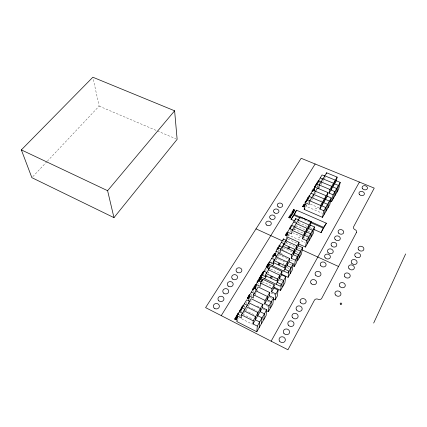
<?xml version="1.0" encoding="UTF-8"?>
<svg xmlns="http://www.w3.org/2000/svg" width="427" height="427" viewBox="0 0 427 427"><rect width="100%" height="100%" fill="white"/><g stroke="black" fill="none" stroke-linecap="round" stroke-linejoin="round"><path stroke-width="0.32" stroke-dasharray="2.13 1.6" d="M239.328 316.295L239.424 313.722M241.751 311.662L241.805 310.365M243.876 311.416L243.753 313.936L244.655 312.425M244.127 307.702L244.223 305.748M246.486 303.773L246.598 301.809M251.151 296.012L251.284 294.022M250.927 301.932L251.012 300.651M253.483 291.78L253.569 290.579M255.613 294.091L255.81 291.492M258.047 284.195L258.143 282.978M263.646 274.881L263.758 273.648M265.856 271.204L266.037 269.352M268.236 272.042L268.119 273.157L269.389 271.038M271.102 264.019L271.439 260.886M273.456 258.559L273.595 257.305M275.874 259.733L276.007 258.597M277.961 256.691L278.169 254.978M278.532 251.642L278.842 249.096M288.903 233.868L288.721 235.16L305.011 242.515M290.728 231.813L290.915 230.511M293.717 229.881L293.893 228.707M295.831 225.904L295.655 227.084L296.658 225.408M306.378 204.421L306.074 206.241L322.518 213.345M307.952 203.103L308.267 201.272M317.288 187.111L317.629 185.265M319.097 184.101L319.439 182.249M319.556 181.63L319.898 179.772M321.008 180.493L321.243 179.255M321.195 200.674L320.789 200.199M309.031 198.491L309.047 198.16M246.16 309.906L247.868 307.045M248.551 305.903L250.249 303.069M254.609 295.767L256.606 292.431M256.937 291.876L257.924 290.216M261.527 284.195L262.504 282.562M266.208 276.365L267.163 274.758M275.805 260.299L277.038 258.234M282.226 249.549L283.021 248.226M285.684 243.769L286.576 242.274M293.968 229.907L294.977 228.215M297.993 223.172L298.991 221.501M311.731 200.183L312.361 199.126M313.306 197.541L314.245 195.966M315.5 193.879L316.119 192.833M321.051 184.587L321.963 183.06M322.871 181.534L323.479 180.525M324.387 179.009L325.283 177.499M236.873 321.59L238.976 318.083M239.958 316.444L240.641 315.307M251.348 297.459L252.33 295.82M279.05 251.284L279.642 250.291M288.049 236.286L290.061 232.928M305.438 207.292L307.013 204.672M317.474 187.229L318.078 186.225M291.913 226.785L292.127 226.433M244.335 305.972L243.966 306.581M283.25 263.71L283.912 263.63L283.87 264.201M32.772 176.698L46.863 161.71M47.317 161.225L99.123 106.115L93.139 78.515M275.431 278.671L274.748 278.601M282.343 265.364L282.178 265.781M99.123 106.115L175.903 138.823M310.386 204.143L318.889 207.805M300.683 218.213L309.762 222.2M294.865 221.005L296.071 221.538M298.489 222.611L307.557 226.62M309.97 227.687L312.388 228.76M295.9 225.723L305.476 229.982M307.872 231.05L310.269 232.112M293.925 229.027L302.924 233.051M306.527 234.663L308.326 235.464M292.532 232.624L302.161 236.948M302.764 237.22L306.976 239.115M287.91 239.083L297.587 243.475M283.453 241.383L285.263 242.205M285.866 242.483L294.908 246.603M298.526 248.252L300.336 249.08M296.157 251.562L298.516 252.645M283.282 247.783L292.602 252.063M282.311 249.619L286.448 251.524M280.822 253.376L284.377 255.02M278.591 254.572L287.488 258.703M290.456 260.08L294.016 261.73M277.08 258.367L278.868 259.2M279.461 259.477L285.407 262.253M289.57 264.196L291.358 265.028M286.891 267.51L289.276 268.626M270.675 269.09L279.669 273.349M279.461 280.293L281.868 281.441M262.375 281.601L272.357 286.416M270.814 292.933L274.94 294.94M269.773 297.325L272.138 298.478M267.537 301.174L269.907 302.337M262.904 303.88L267.66 306.228M268.252 306.522L270.035 307.403M257.049 306.004L258.837 306.89M263.011 308.967L264.799 309.853M248.119 306.613L252.757 308.929M253.339 309.217L257.396 311.246M245.194 310.242L254.497 314.918M242.83 314.192L252.741 319.199M241.618 318.766L252.143 324.114M315.724 208.461C316.364 209.716 316.813 207.549 315.724 208.461M299.46 237.62C298.649 238.81 298.478 236.441 299.46 237.62"/><path stroke-width="0.64" d="M237.054 315.836L236.873 321.59L256.808 331.774L266.096 315.596L266.731 309.778L262.44 307.648L262.749 304.462L251.135 298.719L241.458 314.875L241.319 318.003L237.054 315.836L246.705 299.839L249.87 301.409M248.749 301.2L249.069 295.922L253.739 288.172L256.728 289.634M248.669 303.987L248.749 302.711L260.39 308.502L260.102 311.667L264.404 313.813L263.801 319.588M265.989 310.445L268.369 311.63L269.042 305.78L264.761 303.666L269.346 295.794L269.709 292.548L258.196 286.944L253.51 294.763L253.275 297.998L249.069 295.922M256.808 331.774L257.305 326.116L252.965 323.917L253.2 320.816L262.749 304.462M255.682 289.18L256.051 284.345L258.34 280.55L261.313 281.985M273.317 299.06L275.089 299.925L275.853 293.963L271.609 291.903L273.856 288.044L274.257 284.761L262.802 279.253L260.507 283.085L260.224 286.373L256.051 284.345M261.201 281.035L261.58 276.749M262.685 280.576L262.802 279.253M259.157 327.68L259.691 321.985L255.362 319.796L255.618 316.674L243.908 310.787M264.761 278.778L265.888 276.899L265.994 275.783M261.489 323.618L262.055 317.88L257.743 315.713L258.015 312.569L246.336 306.73M264.761 303.666L265.087 300.459L269.709 292.548M268.877 268.236L269.33 263.875M272.538 265.765L273.632 263.939L274.017 260.545L285.311 265.834L284.83 269.202L289.004 271.166L288.065 277.326L281.468 274.203M275.447 256.275L276.029 251.22L283.432 238.944L286.314 240.257M271.609 291.903L271.994 288.641L274.257 284.761M270.627 307.696L271.332 301.809L267.062 299.711L267.409 296.487L255.858 290.84M278.014 248.946L278.164 247.681L281.067 249.016M269.346 295.794L273.6 297.87L272.869 303.794L268.369 311.63M292.548 265.583L294.331 266.416L295.351 260.166L291.214 258.25L298.473 245.781L299.049 242.312L287.953 237.289L280.534 249.667L280.101 253.104L276.029 251.22M283.266 240.225L283.432 238.944M283.587 245.477L283.741 244.324L294.892 249.427L294.347 252.864L298.473 254.759L297.411 261.052L301.462 253.996L302.572 247.644L298.473 245.781M273.856 288.044L278.089 290.088L277.299 296.087L275.089 299.925M285.7 241.954L285.855 240.796L296.978 245.856L296.418 249.309L300.528 251.188L299.444 257.508M276.088 284.217L281.585 274.78L282.039 271.433L270.697 266.08L265.082 275.452L276.504 280.918L282.039 271.433M286.698 238.533L287.579 232.074L295.681 218.64L298.521 219.889M274.113 287.264L280.571 290.381L281.409 284.334L277.198 282.316L277.619 279.007L266.213 273.563M282.733 286.613L283.603 280.534L279.397 278.532L279.84 275.207L268.466 269.805M298.799 244.025L305.454 247.041L306.613 240.641L302.535 238.805L310.482 225.168L311.134 221.618L300.218 216.825L292.105 230.367L291.593 233.884L287.579 232.074M281.585 274.78L285.775 276.765L284.878 282.877L280.571 290.381M283.752 271.054L289.1 261.874L289.613 258.468L278.377 253.264L272.917 262.386L284.222 267.692L289.613 258.468M295.484 219.948L295.681 218.64M291.214 258.25L291.737 254.834L299.049 242.312M290.168 273.659L291.139 267.473L286.976 265.525L287.467 262.141L276.205 256.894M289.1 261.874L293.253 263.806L292.26 270.024L288.065 277.326M324.792 176.041L322.059 174.915L314.731 187.063L328.075 192.609L327.317 196.26L331.256 197.925L329.815 204.613L322.497 217.359L304.173 209.401L305.268 202.745L312.863 190.154L326.223 195.779L325.481 199.42L329.425 201.096L328.005 207.768M306.986 200.775L307.189 199.564L309.981 200.759M302.535 238.805L303.138 235.309L311.134 221.618M317.416 188.131L309.815 200.813L309.191 204.432L305.268 202.745M312.649 191.381L312.863 190.154M313.962 191.36L314.731 187.063M313.429 195.641L313.642 194.424M318.195 182.18L318.419 180.947M307.424 243.603L308.614 237.177L304.547 235.357L305.161 231.85L294.155 226.945M330.402 200.973L331.608 201.485L333.071 194.776L329.148 193.121L336.327 180.797L337.133 177.104L326.612 172.786L319.284 185.019L318.595 188.691L319.209 187.661M309.383 240.193L310.594 233.74L306.538 231.936L307.168 228.413L296.194 223.545M311.331 236.809L312.564 230.329L308.518 228.541L309.159 225.002L298.211 220.172M310.482 225.168L314.518 226.945L313.258 233.446L305.454 247.041M324.563 177.045L324.803 175.812L335.344 180.157L334.549 183.845L338.446 185.462L336.924 192.225M326.372 174.019L326.612 172.786M322.497 217.359L323.858 210.751L319.876 209.038L320.586 205.43L328.075 192.609M324.344 214.135L325.726 207.506L321.761 205.809L322.481 202.19L311.737 197.61M329.148 193.121L329.911 189.465L337.133 177.104M326.18 210.938L327.584 204.287L323.623 202.601L324.36 198.971L310.984 193.271M333.396 198.374L334.875 191.648L330.957 190.01L331.736 186.343L321.136 181.929M335.163 195.288L336.668 188.542L332.761 186.919L333.546 183.236L322.972 178.86M336.327 180.797L340.212 182.398L338.67 189.182L331.608 201.485M257.737 282.05L256.889 282.082L257.961 281.569L257.55 280.993M373.678 323.058L405.65 253.926M271.145 341.168L359.411 182.067M294.331 266.416L296.386 262.835L297.438 256.552L293.306 254.652L293.845 251.22L282.674 246.096M257.305 326.116L266.731 309.778M269.042 305.78L273.6 297.87M275.853 293.963L278.089 290.088M285.775 276.765L280.309 286.245L260.614 276.781L266.213 267.494L269.159 268.887M293.253 263.806L287.931 273.024L268.423 263.827C267.275 263.672 267.435 265.364 268.53 265.194A0.678 0.576 7.8 0 0 268.925 265.06L269.207 264.468A0.731 0.624 7.8 0 0 269.053 264.164L268.407 263.838L273.878 254.791L276.797 256.147M295.351 260.166L302.572 247.644M306.613 240.641L314.518 226.945M323.858 210.751L331.256 197.925M333.071 194.776L340.212 182.398M252.965 323.917L262.44 307.648M319.876 209.038L327.317 196.26M304.173 209.401L304.809 208.349M238.431 313.183L237.796 313.712L238.346 312.799M242.264 306.832L241.634 307.355L242.178 306.453M253.078 288.908L252.885 289.383L253.376 289.73M273.232 255.506L273.056 255.949L273.536 256.275M312.436 190.533L312.484 191.082M237.54 315.281L237.177 315.489A0.721 0.657 4.5 0 1 237.198 315.201L237.738 314.918M307.349 199.681L307.6 199.26L307.162 198.811L308.048 199.19M316.54 184.432L316.791 184.021L316.354 183.589L317.224 183.957M262.626 273.904L262.984 273.301L262.605 273.12L261.964 273.675L262.514 272.768L263.448 273.216M305.599 202.628L305.908 202.115L305.545 201.96L304.974 202.435L305.444 201.656M237.786 315.404L237.444 315.969L236.857 315.356A1.1 0.998 4.5 0 1 237.044 314.912L237.289 314.699A0.683 0.619 4.4 0 1 237.593 314.608L238.133 314.726M236.926 317.047L237.241 316.53M255.992 285.391L255.997 285.973M290.771 225.83L291.15 226.273L291.022 226.945M236.521 315.82L236.361 316.081L236.996 316.402L236.686 316.919L236.051 316.599L235.891 316.861L237.337 317.597M237.529 314.155L237.684 313.893L238.65 314.379M242.899 305.257L242.744 305.513L243.289 305.785L243.187 306.661M252.987 288.545L252.592 289.373L253.062 289.917M260.438 276.21L260.849 276.781L259.958 277L259.589 278.292L259.045 278.511L260.748 278.703L260.902 278.447L259.776 277.299C260.721 276.632 260.716 278.372 261.532 277.395M261.265 274.833L262.621 274.545L261.842 273.883M268.663 262.578L269.912 262.488M276.744 249.197L278.057 248.925M277.16 248.509L278.207 248.722M277.555 247.847L278.34 248.498M278.788 245.808L279.568 246.459M308.161 197.162L309.319 197.082M314.694 186.337L314.24 187.09L315.153 186.78M316.893 182.697L317.651 183.252M318.142 180.632L321.168 182.089M221.25 315.628L315.142 163.989M305.075 204.629L304.659 204.944L305.097 204.933M113.972 217.642L177.125 139.341L174.616 110.801L92.862 77.228L21.35 149.893L31.865 177.664L113.972 217.642L107.604 190.693L21.35 149.893M107.604 190.693L174.616 110.801M249.603 295.425L248.557 295.879L249.448 295.762L249.464 296.135M259.264 281.121L259.552 280.507A0.742 0.646 7.1 0 0 259.397 280.187C258.581 279.066 257.075 280.838 258.538 281.206M315.783 185.846C315.441 185.43 314.042 186.482 315.708 186.257M287.595 233.452C287.003 233.793 287.254 232.55 287.766 233.19M314.459 189.455C314.085 189.198 311.774 188.734 314.523 188.835M240.214 311.422C239.099 311.854 239.467 309.927 240.401 310.402C239.616 310.675 239.739 311.683 240.609 310.723M306.378 201.645L305.833 201.587L305.775 201.064L306.485 200.839L306.106 201.453L306.767 201.074M287.633 233.745C286.549 234.033 287.376 232.64 286.634 232.683L287.675 232.87M249.197 297.283L249.144 297.592M316.108 184.79L315.777 184.987L316.081 185.254M255.954 286.255L254.839 285.551L255.293 284.729L256.237 285.188M263.656 271.94L263.144 272.202A0.694 0.598 7.5 0 0 263.133 272.463L263.715 272.383M274.374 255.479L275.169 254.743L273.782 254.097L274.166 254.572L273.942 255.127M318.451 181.918L317.314 181.998L318.046 182.596M291.054 227.255L289.858 227.345L290.606 228.007M305.075 204.165C303.608 203.727 303.378 205.483 305.091 204.426M241.218 309.372L240.566 309.623A0.715 0.646 5 0 0 240.545 309.906L241.148 309.821L240.812 310.381L240.225 309.778A1.094 0.987 5.1 0 1 240.412 309.335L240.652 309.127A0.683 0.614 5 0 1 240.951 309.036L241.49 309.153M274.353 255.181C275.26 255.143 274.075 254.327 274.299 255.149M264.025 271.764L263.507 271.657A0.657 0.566 7.4 0 0 263.219 271.743L262.995 271.935A1.057 0.913 7.5 0 0 262.824 272.346L263.4 272.906M307.125 200.14L306.597 200.178L306.869 200.535M316.46 184.683L315.585 184.822L315.996 185.473M307.259 199.943L306.367 200.087L306.783 200.759M320.245 177.92L322.988 179.057M249.203 296.317L248.877 296.21A0.715 0.635 6 0 0 248.578 296.215A0.678 0.603 6 0 0 248.22 296.418C247.97 298.073 248.258 296.044 249.181 296.653M319.284 185.019L329.911 189.465M316.578 183.994L319.337 185.147M313.215 190.613L312.34 190.239L312.025 190.906L312.334 191.275M309.895 196.121L309.015 195.747L309.356 196.852M309.095 196.404L311.881 197.594M309.815 200.813L320.586 205.43M296.765 210.297L326.159 223.129M300.507 217.226L294.459 214.567L296.594 210.111L290.958 219.387L294.027 215.283L300.08 217.946M301.718 217.759L307.162 220.151M308.374 220.679L323.495 227.319L326.447 223.14L321.035 232.699L323.079 228.055L310.365 222.467M291.235 219.398L294.865 221.005M313.599 229.294L320.853 232.501M293.68 221.96L296.525 223.22M291.662 225.307L294.513 226.577M290.365 228.562L289.26 228.328L290.168 228.733M289.629 228.68L292.484 229.961M292.105 230.367L303.138 235.309M242.024 308.129L241.431 308.166L241.703 308.625M256.003 228.867L282.247 240.833M302.14 249.902L338.515 266.485M281.34 242.419L284.809 244.004M280.107 245.562L279.194 245.141L279.963 245.765M279.226 245.92L282.706 247.516M278.255 247.473L278.516 247.591L277.998 247.9M280.534 249.667L291.737 254.834M242.194 307.872C241.452 307.168 240.502 308.689 241.586 308.902M274.065 255.597L273.141 255.17L272.773 255.938L273.237 256.451M271.711 258.383L274.636 259.749M269.522 262.007L273.632 263.939M268.46 263.705L268.727 263.833M263.987 271.188L266.939 272.597M261.74 274.913L265.888 276.899M262.05 275.538L261.11 275.089L260.561 276.002L261.201 275.447L261.586 275.628M260.507 283.085L271.994 288.641M251.412 292.031L254.561 293.579M253.51 294.763L265.087 300.459M250.19 295.222L249.24 294.758L249.085 295.009L249.683 295.303M244.319 303.789L247.495 305.374M241.917 307.776L245.103 309.372M239.499 311.79L242.685 313.402M241.458 314.875L253.2 320.816M308.438 198.341L307.92 197.562L307.509 198.24L307.974 197.957L308.193 198.406M254.092 286.768L255.052 287.574A0.689 0.608 6.7 0 0 255.463 287.435L255.757 286.811A0.747 0.657 6.7 0 0 255.602 286.49L254.647 286.159L254.092 286.768M267.131 265.605L268.215 266.293L268.071 266.533C265.84 266.421 267.334 264.014 268.636 265.594L267.131 265.605M290.675 216.489C290.152 217.919 291.497 215.427 289.65 216.436C290.371 214.834 288.62 217.61 290.675 216.489M234.935 318.964C237.583 317.944 235.32 320.72 236.008 319.337C232.8 320.181 236.355 317.165 234.935 318.964M275.41 253.793C274.764 255.437 276.381 252.544 274.38 253.809C275.1 251.946 273.253 254.994 275.41 253.793M302.684 206.289L303.613 206.962L304.339 206.273L303.005 205.697L302.684 206.289M286.773 235.218C286.4 236.585 285.492 234.311 285.375 235.282L285.578 234.428L286.154 235.352L286.528 234.893L286.773 235.218M247.318 297.998L248.295 298.82L249.144 297.987L247.713 297.283L247.318 297.998M302.946 206.294C303.72 207.543 304.446 205.504 302.946 206.294M313.087 190.074L313.637 190.511L314.213 189.871L312.895 189.316L313.087 190.074M293.445 210.18L294 209.993L293.445 210.18M303.768 205.526L304.328 205.979L304.915 205.318L303.586 204.741L303.96 205.163L303.768 205.526M247.607 298.003C247.863 299.183 249.843 297.902 247.799 297.656L247.607 298.003M255.149 285.498L255.431 285.716L255.757 285.279L255.378 285.092L255.149 285.498M267.878 264.356C268.663 266.016 269.368 263.395 267.878 264.356M258.202 280.39C258.981 282.103 259.728 279.397 258.202 280.39M254.401 286.693C255.181 288.428 255.938 285.69 254.401 286.693M290.024 215.261L291.193 216.153L290.317 215.24L291.705 215.309L290.552 214.856L290.024 215.261M294.048 210.383L294.529 210.223L294.048 210.383M293.184 210.137L294.219 210.821L294.881 210.111L293.546 209.529L293.184 210.137M313.375 190.031L313.866 189.978L313.375 190.031M304.061 205.483C304.27 206.268 304.83 204.8 304.061 205.483M260.913 277.166L261.121 277.443L261.457 277.011L260.913 277.166M356.417 232.539L321.734 298.313A2.797 2.402 18.3 0 1 318.078 299.252A2.808 2.429 18.5 0 0 314.421 300.192L287.953 349.772L205.595 307.616L301.179 158.289L374.244 188.12L353.609 226.774A2.61 2.066 15.5 0 0 355.008 229.646A2.621 2.082 15.6 0 1 356.417 232.539M260.075 277.998L259.872 278.329L260.497 278.415L260.075 277.998M236.595 318.307L236.606 318.82L237.231 317.779L236.75 318.04L235.549 317.432L235.389 317.693L236.595 318.307M259.829 279.722L259.851 280.197L260.427 279.231L259.974 279.477L258.805 278.911L258.655 279.157L259.829 279.722M267.382 267.174L267.409 267.638L267.975 266.699L267.526 266.939L266.363 266.389L266.224 266.624L267.382 267.174M287.104 234.77L286.965 235.005L285.983 233.761L287.579 233.985L286.261 234.044L287.104 234.77M254.705 288.743L253.147 288.278L254.524 287.985L253.739 287.302L255.154 287.995L253.761 288.278L254.705 288.743M290.098 217.476L289.976 218.144L290.456 217.359L289.116 216.767L288.625 217.573L289.212 217.081L289.575 217.242L289.479 217.877L289.8 217.343L290.098 217.476M291.897 214.525L291.812 215.133L292.255 214.413L290.787 214.039L291.353 214.29L291.315 214.829L291.582 214.386L291.897 214.525M292.548 213.457L292.586 213.868L293.643 212.139L293.226 212.352L292.116 211.867L293.098 212.561L292.682 213.244L291.438 212.972L292.548 213.457M294.054 211.461L292.33 211.52L292.826 211.333L292.97 210.474L294.054 211.461M293.269 211.077L293.093 211.36L293.675 211.434L293.269 211.077M358.733 249.907A2.946 2.37 17.6 0 0 363.708 249.843A2.946 2.37 17.6 0 0 360.607 246.23A2.946 2.37 17.6 0 0 358.733 249.907M355.328 256.52A2.968 2.407 17.9 0 0 360.335 256.456A2.968 2.407 17.9 0 0 357.228 252.795A2.968 2.407 17.9 0 0 355.328 256.52M351.843 263.288A2.989 2.439 18.3 0 0 356.887 263.224A2.989 2.439 18.3 0 0 353.769 259.504A2.989 2.439 18.3 0 0 351.843 263.288M349.067 268.684A3.005 2.471 18.5 0 0 354.138 268.62A3.005 2.471 18.5 0 0 351.015 264.857A3.005 2.471 18.5 0 0 349.067 268.684M344.877 276.813A3.026 2.514 18.9 0 0 349.996 276.749A3.026 2.514 18.9 0 0 346.863 272.922A3.026 2.514 18.9 0 0 344.877 276.813M339.892 286.501A3.058 2.567 19.5 0 0 345.059 286.437A3.058 2.567 19.5 0 0 341.915 282.53A3.058 2.567 19.5 0 0 339.892 286.501M335.521 294.982A3.085 2.61 20 0 0 340.735 294.918A3.085 2.61 20 0 0 337.581 290.942A3.085 2.61 20 0 0 335.521 294.982M335.163 239.467A2.888 2.332 14.6 0 0 340.079 239.408A2.888 2.332 14.6 0 0 337.106 235.88A2.888 2.332 14.6 0 0 335.163 239.467M331.635 245.931A2.909 2.37 14.8 0 0 336.583 245.867A2.909 2.37 14.8 0 0 333.604 242.29A2.909 2.37 14.8 0 0 331.635 245.931M320.805 265.743A2.962 2.471 15.3 0 0 325.854 265.679A2.962 2.471 15.3 0 0 322.86 261.948A2.962 2.471 15.3 0 0 320.805 265.743M328.021 252.538A2.925 2.402 14.9 0 0 333.001 252.474A2.925 2.402 14.9 0 0 330.023 248.845A2.925 2.402 14.9 0 0 328.021 252.538M325.144 257.807A2.941 2.429 15.1 0 0 330.151 257.743A2.941 2.429 15.1 0 0 327.162 254.076A2.941 2.429 15.1 0 0 325.144 257.807M315.638 275.202A2.994 2.525 15.6 0 0 320.741 275.137A2.994 2.525 15.6 0 0 317.736 271.326A2.994 2.525 15.6 0 0 315.638 275.202M311.112 283.48A3.016 2.573 15.8 0 0 316.258 283.416A3.016 2.573 15.8 0 0 313.247 279.536A3.016 2.573 15.8 0 0 311.112 283.48M340.346 304.093A0.795 0.678 21.6 0 0 341.691 304.077A0.795 0.678 21.6 0 0 340.874 303.047A0.795 0.678 21.6 0 0 340.346 304.093M300.64 302.647A3.069 2.679 16.6 0 0 305.887 302.583A3.069 2.679 16.6 0 0 302.86 298.548A3.069 2.679 16.6 0 0 300.64 302.647M296.605 310.029A3.09 2.722 16.9 0 0 301.889 309.965A3.09 2.722 16.9 0 0 298.857 305.865A3.09 2.722 16.9 0 0 296.605 310.029M288.353 325.134A3.138 2.808 17.7 0 0 293.717 325.064A3.138 2.808 17.7 0 0 290.675 320.842A3.138 2.808 17.7 0 0 288.353 325.134M283.88 333.316A3.16 2.856 18.2 0 0 289.287 333.252A3.16 2.856 18.2 0 0 286.239 328.955A3.16 2.856 18.2 0 0 283.88 333.316M279.589 341.168A3.181 2.898 18.7 0 0 285.039 341.104A3.181 2.898 18.7 0 0 281.985 336.743A3.181 2.898 18.7 0 0 279.589 341.168M292.511 317.523A3.117 2.765 17.3 0 0 297.838 317.458A3.117 2.765 17.3 0 0 294.795 313.295A3.117 2.765 17.3 0 0 292.511 317.523M362.678 188.841A2.743 2.076 13.5 0 0 367.321 188.777A2.743 2.076 13.5 0 0 364.412 185.638A2.743 2.076 13.5 0 0 362.678 188.841M359.529 194.605A2.759 2.103 13.7 0 0 364.204 194.541A2.759 2.103 13.7 0 0 361.285 191.36A2.759 2.103 13.7 0 0 359.529 194.605M270.558 218.886A2.775 2.252 6.1 0 0 275.111 217.807A2.775 2.252 6.1 0 0 271.519 215.085A2.775 2.252 6.1 0 0 270.558 218.886M274.396 212.806A2.754 2.22 6.3 0 0 278.906 211.744A2.754 2.22 6.3 0 0 275.33 209.059A2.754 2.22 6.3 0 0 274.396 212.806M278.18 206.812A2.738 2.188 6.5 0 0 282.658 205.766A2.738 2.188 6.5 0 0 279.093 203.119A2.738 2.188 6.5 0 0 278.18 206.812M338.648 233.099A2.872 2.3 14.5 0 0 343.522 233.035A2.872 2.3 14.5 0 0 340.559 229.561A2.872 2.3 14.5 0 0 338.648 233.099M232.603 279.039A2.946 2.573 2.3 0 0 237.497 277.822A2.946 2.573 2.3 0 0 233.799 274.716A2.946 2.573 2.3 0 0 232.603 279.039M236.964 272.127A2.93 2.535 3 0 0 241.821 270.926A2.93 2.535 3 0 0 238.133 267.862A2.93 2.535 3 0 0 236.964 272.127M228.173 286.058A2.968 2.61 1.6 0 0 233.11 284.825A2.968 2.61 1.6 0 0 229.395 281.671A2.968 2.61 1.6 0 0 228.173 286.058M214.856 308.598A3.037 2.733 -1.4 0 0 219.382 306.175A3.037 2.733 -1.4 0 0 214.808 303.864A3.037 2.733 -1.4 0 0 214.856 308.598M223.684 293.178A2.989 2.653 0.8 0 0 228.658 291.924A2.989 2.653 0.8 0 0 224.933 288.727A2.989 2.653 0.8 0 0 223.684 293.178M218.854 300.832A3.016 2.695 -0.2 0 0 223.876 299.562A3.016 2.695 -0.2 0 0 220.135 296.311A3.016 2.695 -0.2 0 0 218.854 300.832M266.672 225.045A2.792 2.284 5.9 0 0 271.257 223.956A2.792 2.284 5.9 0 0 267.654 221.197A2.792 2.284 5.9 0 0 266.672 225.045M270.782 277.747A0.838 0.726 9.1 0 0 272.154 277.406A0.838 0.726 9.1 0 0 271.076 276.525A0.838 0.726 9.1 0 0 270.782 277.747M278.559 264.612A0.827 0.705 9.4 0 0 279.904 264.281A0.827 0.705 9.4 0 0 278.836 263.427A0.827 0.705 9.4 0 0 278.559 264.612M288.246 248.247A0.811 0.678 9.7 0 0 289.565 247.927A0.811 0.678 9.7 0 0 288.508 247.105A0.811 0.678 9.7 0 0 288.246 248.247"/></g></svg>
